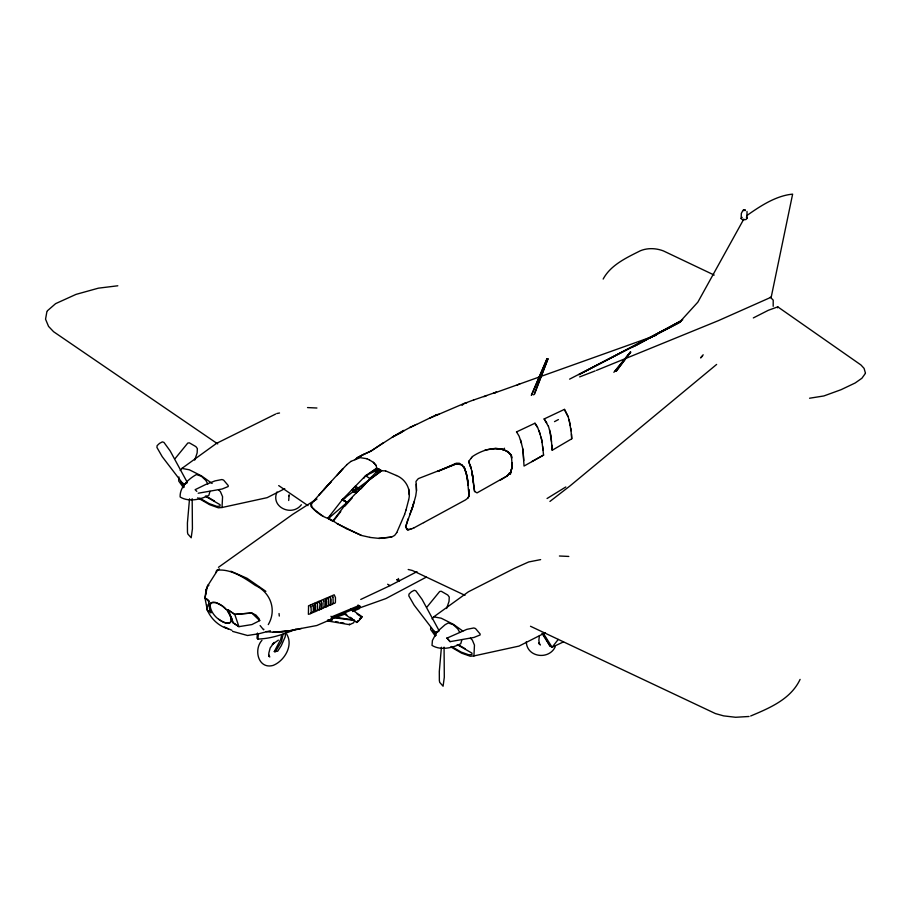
<?xml version="1.0" encoding="UTF-8"?>
<svg xmlns="http://www.w3.org/2000/svg" width="911" height="911" viewBox="0 0 911 911"><rect width="100%" height="100%" fill="white"/><g stroke="black" fill="none" stroke-linecap="round" stroke-linejoin="round"><path stroke-width="1.37" d="M215.805 602.49L211.079 602.82L210.02 604.494C210.373 613.752 219.3 622.133 228.262 623.386L230.244 622.68L231.269 621.051C230.95 611.873 222.204 603.219 213.072 602.137L211.079 602.82L210.02 605.599M310.64 606.715L310.594 604.893L312.109 604.289L313.361 606.988L313.338 611.793L312.712 612.83L310.514 612.944M312.872 605.747L312.826 603.925L314.341 603.31L315.593 606.02L315.559 610.814L314.944 611.862L312.735 611.964M317.324 603.788L317.279 601.977L318.793 601.362L320.046 604.073L319.397 609.914M319.271 603.036L319.226 601.214L320.74 600.6L321.993 603.31L321.959 608.104L321.344 609.152L319.101 609.721M323.826 601.044L323.781 599.222L325.295 598.607L326.548 601.317L326.525 606.111L325.899 607.159L323.701 607.261M328.279 599.176L328.233 597.365L329.748 596.751L331 599.461L330.978 604.255L330.351 605.303L328.154 605.405M332.731 597.229L332.697 595.418L334.2 594.803L335.464 597.514L335.43 602.308L334.804 603.355L332.606 603.458M231.292 621.006L231.292 618.523M207.355 608.776L207.309 610.097L210.931 612.739C207.776 607.842 211.375 600.212 204.986 598.026L206.102 589.497L208.437 584.885L208.847 585.466M746.997 211.409L747.054 218.355L745.972 219.528L742.681 219.961L741.133 218.515L741.338 213.402L743.057 210.168M178.932 476.943L178.727 481.031L183.475 487.658M197.721 497.793L209.781 504.762L218.355 507.803L222.022 507.507L222.569 496.711L220.439 491.655L218.549 489.788M430.709 627.679L430.618 629.455L435.367 636.083M450.82 646.912L461.672 653.187L470.247 656.227L473.925 655.931L474.46 645.136L472.342 640.08L470.44 638.212M296.041 629.125C283.913 634.181 271.171 638.725 257.915 639.044L258.394 633.874L270.351 630.765M257.471 633.088L256.993 638.258L257.915 639.044M283.253 633.817L281.431 641.572L275.395 651.718L274.291 651.593L280.713 639.351L281.419 635.912M285.621 632.177L285.189 636.812L281.305 645.626L277.661 651.24L274.291 651.593M317.199 610.017L318.702 609.903M189.522 498.841L187.415 522.994L187.472 532.183L187.803 533.96L191.196 537.775L192.415 528.801L192.175 498.727M441.414 647.265L439.307 671.418L439.364 680.608L439.706 682.385L443.088 686.199L444.306 677.226L444.067 647.152M408.584 500.037C411.442 489.947 406.135 479.482 396.479 475.531M461.137 464.678L456.16 463.904L418.331 478.617L416.691 480.53L415.985 481.52L416.486 490.494L415.758 495.812L413.025 505.924L405.554 526.729L407.115 529.598L408.39 529.462M773.188 306.312L773.211 300.129L770.285 297.191M412.729 506.812L413.195 504.045M409.996 427.475L410.747 427.043L392.425 437.052L403.687 430.391L403.55 431.404M46.928 311.471L45.55 319.192L48.556 326.4L53.601 331.718L217.729 443.919M539.369 635.832L538.868 640.387L539.54 644.339L538.845 642.904L540.36 645.056M416.304 484.333L416.486 490.494M408.606 500.025L406.033 509.955M473.936 488.239L474.585 491.496L477.022 492.885L507.097 475.918L510.707 472.183L512.221 466.193L511.948 462.777L512.346 466.534L510.502 472.627M277.001 491.963C270.282 507.188 292.01 517.038 301.359 504.74M208.847 601.875L208.972 601.192L204.986 598.026L207.389 586.24L217.923 569.705L219.46 568.954M209.986 491.348L208.858 495.333C200.386 499.615 188.679 502.257 180.127 496.985C179.683 487.032 188.372 479.027 196.4 474.551L201.422 476.271L205.84 480.439L207.856 483.992M461.877 639.773L460.75 643.758C452.289 648.04 440.571 650.682 432.019 645.409L432.406 640.501L436.893 631.927M512.233 467.013L510.581 472.615L506.641 476.282M414.403 501.312L409.768 514.829M404.609 514.396L406.067 509.932M777.493 307.793L777.789 306.859L860.941 364.969L864.083 368.374L865.45 373.157M215.896 572.62L216.67 570.286C230.642 568.373 244.148 577.79 255.319 585.409C270.499 592.389 277.012 609.823 268.278 624.593M511.208 471.773L510.319 474.415L508.623 473.435M194.715 460.101L197.14 452.949L197.357 448.576L195.876 446.606L189.386 442.86L187.791 443.053L175.151 458.54M446.606 608.525L449.032 601.374L449.248 597.001L447.768 595.031L441.277 591.285L439.683 591.478L427.043 606.965M411.203 511.265L412.74 506.801M533.459 394.827A7.277 3.963 1.9 0 0 534.484 394.224L547.944 358.775L546.976 358.9L531.318 395.237M534.472 393.381L548.001 358.832L547.238 358.763M288.787 495.914L289.186 494.844L288.685 500.492M404.643 514.373L396.775 532.536M546.976 358.854L531.5 395.34M408.014 518.974L405.748 527.082L408.026 530.043L411.818 528.699M290.404 630.48L316.777 625.527L330.659 619.571L331.855 616.793L358.809 605.599L357.772 607.967L353.901 609.903M354.254 619.97L332.822 617.032L331.65 619.696L328.541 620.084M357.989 605.029L360.232 606.419L359.15 608.764L352.489 611.532M360.232 606.419L333.21 617.578L331.957 620.323L328.723 620.767M354.447 620.881L356.736 622.452L358.114 620.653M350.633 608.81L362.066 616.679L360.688 618.478M337.457 523.7L332.925 520.887L347.193 502.303L379.056 469.211L381.663 470.771L385.569 470.885M741.133 218.515L742.203 217.353M743.82 219.073L697.849 302.156L678.911 322.938L578.804 374.672L681.314 320.968L649.076 338.38M261.958 640.342C253.372 649.577 258.28 669.483 273.061 665.44C284.278 661.044 293.593 645.683 286.806 634.341M371.927 476.567L360.938 488.9M375.309 470.645L376.664 468.277L379.101 469.222L365.584 475.713L342.331 499.695L327.926 518.165L333.244 521.297L340.76 511.538M603.162 279.062C610.712 264.919 626.62 257.688 640.353 250.764C647.721 247.758 655.977 248.111 663.367 250.901L714.201 275.065M263.883 629.273L263.564 629.808L260.113 625.55M800.097 679.39C790.759 699.249 769.647 707.995 750.687 715.989M614.879 371.335L630.537 352.25M467.776 498.123L469.245 495.948L468.653 489.241M865.291 373.533L861.92 378.236L855.19 382.973L841.024 389.714L823.863 395.955L809.56 398.232M361.2 617.84L361.667 617.111L360.152 618.387M471.26 458.142L468.618 461.365L472 471.431L474.631 491.507M616.394 371.096L630.412 351.988M396.82 532.502L394.668 535.395L391.525 537.103L378.919 538.447M471.215 458.165L472.41 456.593M616.28 370.982L630.799 352.101M207.389 586.24L208.437 584.885M344.927 506.106L352.261 497.873M333.346 521.263L328.267 518.61L330.807 515.353M558.249 639.442L552.1 647.243L549.971 646.013L541.965 633.327M630.196 352.215L613.866 372.314M555.209 646.867C548.786 660.452 526.524 657.252 526.33 641.674M703.167 354.778L700.593 357.909L702.563 355.996M180.196 470.463L181.904 468.413L216.533 443.361L275.657 414.05M432.087 618.888L433.795 616.838L468.425 591.786L514.305 568.407L528.687 561.962L540.633 559.616M336.808 475.644L342.991 468.618M360.05 619.218L360.927 618.284M502.963 450.045L504.523 448.223M313.748 501.073L311.323 503.658L311.46 506.698L314.227 509.488M339.78 472.08L346.829 464.724M363.888 478.241L365.584 475.713L376.664 468.277L381.607 470.748L342.422 499.592L347.091 502.428L342.331 499.695L344.722 498.203M360.175 619.161L358.524 620.938M318.759 495.288L342.9 468.596M323.576 489.959L331.388 481.35L311.198 503.681L311.346 506.71C315.969 512.028 321.708 516.446 328.484 518.587M359.458 619.047L362.066 616.679M356.338 492.908L360.118 488.945L355.336 486.258L351.555 490.164L356.338 492.908L355.336 486.258M346.522 496.153L342.661 500.139L342.422 499.592M462.093 405.361L463.87 403.573L466.808 402.742M183.851 484.937L187.302 482.443L170.163 450.934L163.957 442.416L162.329 441.881L159.471 443.418L157.125 445.638L156.931 447.449L162.204 456.662L183.851 484.937L187.302 482.443M435.743 633.35L439.193 630.867L422.055 599.358L415.86 590.84L414.22 590.305L411.362 591.843L409.016 594.063L408.823 595.874L414.095 605.086L435.743 633.35L437.223 631.858M47.361 310.822L55.605 303.648L76 294.39L98.377 288.172L117.815 285.781M357.795 621.678L358.661 620.744M358.034 621.359L356.736 622.452M437.929 631.016L445.16 624.673L448.292 622.976L453.314 624.695L457.732 628.863L459.748 632.416M746.758 215.611C760.286 206.045 776.115 195.637 792.627 194.145L771.207 297.18L718.301 320.683L596.454 370.401M716.627 364.434L570.092 485.848L549.925 501.437M371.267 450.945L383.292 442.78M328.267 518.61L347.125 502.439L345.303 504.603M346.749 464.701L350.849 461.467M354.926 459.668L357.078 458.017M743.535 210.669L745.3 209.758M367.224 481.475L381.607 470.748L376.345 472.593M230.597 622.122C226.885 625.128 221.988 621.393 218.742 619.275M365.823 476.259L367.987 474.654M370.162 473.06L376.664 468.277M680.733 321.617L569.603 379.135M218.446 567.325L292.636 514.396L316.629 499.08M313.623 501.039L316.869 499.091M392.47 437.109L370.845 451.116L357.511 457.561M547.055 498.511L565.811 486.975M500.093 480.279L506.71 476.271M410.018 427.532L414.79 425.209L410.371 427.259M361.986 455.227L357.01 457.982L363.398 454.452M531.796 461.604L543.548 455.079L542.603 446.265M543.662 455.044L524.03 466.056L522.96 449.112M631.79 347.512L682.726 319.772M423.661 522.641L465.43 499.957L467.81 498.135L469.211 495.482C466.99 485.028 469.586 469.586 459.383 463.266L456.274 463.221L437.644 471.454L456.138 463.927L459.281 463.858M635.434 345.736L646.594 339.712M414.152 527.765L423.672 522.607M363.33 454.418L370.492 451.321M426.28 577.141L385.9 598.573L358.911 608.172M360.745 599.449L390.102 585.614L416.999 571.664M554.514 421.634L558.409 419.572M753.329 317.928L768.315 310.298L777.789 306.859M472.365 456.616C483.103 449.191 501.437 443.577 511.333 455.238L512.267 466.557M392.425 437.052L402.047 432.167M284.756 488.706L267.162 497.657L222.022 507.507M545.45 632.644L519.054 646.081L473.925 655.931M429.81 418.138L463.87 403.573M231.804 618.501L227.83 609.698L234.776 614.401L251.778 613.001L255.934 615.062L259.179 618.831L259.703 620.619L251.914 624.57L238.921 626.654L233.022 622.725L227.83 609.698L234.776 614.401L238.921 626.654L233.022 622.725L231.963 618.956M436.938 414.562L416.623 424.435M350.769 461.433L360.152 457.652L366.78 458.7M447.016 638.11L466.922 629.319L473.834 627.964L475.508 628.533L480.12 633.976L480.086 634.967L473.982 637.449L450.08 641.651L447.016 638.11L450.08 641.651M516.457 431.951L535.008 423.205L537.57 427.282L540.155 434.228M563.522 641.879L552.1 647.243L543.377 633.407M414.812 425.266L416.6 424.367M517.254 385L519.874 383.782M411.795 528.744L414.175 527.731M278.39 640.126L272.321 644.384L274.177 642.414L270.168 647.949L268.779 653.312L269.144 656.603L268.608 655.168L269.815 656.933M473.845 399.849L463.836 403.664M436.039 414.972L436.927 414.642M370.424 451.287L371.324 450.979M493.83 393.153L496.586 392.049L473.811 399.94M493.773 393.256L655.988 335.328M579.658 376.892L595.145 370.925M483.946 396.672L486.668 395.568M334.223 616.849L343.401 613.604M334.007 617.954L345.884 613.82M327.47 620.938L349.551 624.684L353.57 622.839L354.652 620.493L333.21 617.578L330.921 616.292M494.343 448.599L501.688 449.169M266.103 631.551C277.912 633.293 289.88 631.129 301.393 628.488M485.073 450.034L493.808 448.679M493.443 448.781L494.4 448.565M276.796 413.537L279.518 413.002M287.66 630.981L273.175 632.245L278.777 631.801M436.494 414.733L439.102 414.266M327.561 620.095L330.659 619.571M258.337 633.84L247.507 635.491L232.567 631.369M198.188 493.227L222.09 489.025L228.183 486.542L228.228 485.552L223.616 480.108L221.931 479.539L215.03 480.894L205.465 484.618L195.125 489.685L196.822 491.371M351.555 490.164L360.118 488.945M378.976 538.401L391.616 537.046M407.137 529.564L410.599 529.234M234.776 614.401L251.778 613.001L259.703 620.619M224.368 626.95L231.884 630.287M281.59 631.574L289.994 630.913M749.058 716.479L735.621 717.276L723.63 715.875L715.431 713.575L530.498 626.267M307.531 407.581L316.914 408.014M559.422 556.006L568.806 556.439M501.619 449.214L502.701 449.271M369.786 537.41L379.033 538.39M495.322 448.349L500.594 449.066M335.578 621.666L338.323 622.133M341.078 622.612L343.834 623.078M181.904 468.413L189.306 469.78L201.388 475.838L212.126 483.456M433.795 616.838L441.197 618.205L453.279 624.263L462.856 631.061M743.695 209.792L745.141 210.635M369.923 537.353L361.177 535.395L337.252 523.723M408.196 569.489L412.353 570.48L464.997 595.338M230.847 571.208L247.063 578.291L265.864 591.341M385.524 470.862L396.513 475.542M225.404 627.793L228.376 629.068M505.389 450.501C508.463 451.754 512.062 454.418 511.663 458.165L511.356 455.306M506.55 451.002L508.418 452.391M346.157 528.551L361.325 535.338M461.103 464.701L462.093 465.088M502.633 449.317L505.457 450.467M328.37 518.575L333.449 521.274M396.809 579.863L399.405 581.002L398.221 578.462M366.712 458.677L369.524 460.009M225.564 627.998C217.467 624.787 210.885 618.296 207.389 610.324M327.949 518.2L332.925 520.887M337.355 523.688L346.26 528.551M387.63 584.247L390.102 585.614M365.584 475.713L370.572 478.935L370.333 478.389M347.091 502.428L342.331 499.695L347.125 502.439M396.945 579.601L399.405 581.002M206.034 496.119L214.495 501.016M183.213 483.422L180.754 482.01L184.352 487.021M205.339 496.199L220.086 504.717L220.018 506.129L216.92 506.379L209.291 503.669L199.611 498.078M457.926 644.544L465.179 648.734M436.335 632.564L432.645 630.435L436.244 635.445M457.231 644.624L471.978 653.141L471.909 654.553L468.812 654.804L461.182 652.094L451.503 646.503M216.249 602.672L222.375 606.043L225.689 609.06M369.467 459.975L373.442 462.378L376.095 465.419L376.721 468.3M209.04 600.998L204.986 598.026L207.309 610.097L206.991 604.608M323.041 516.252L314.101 509.465M278.686 485.586L307.986 505.628M357.089 613.968L360.517 616.326M344.563 613.365L346.84 614.936M350.279 617.305L352.568 618.876M343.014 613.012L352.17 619.309M352.944 608.947L355.131 610.609M746.394 217.239L747.054 218.355M462.071 465.111L464.098 467.252M509.169 453.12L511.242 455.193M373.373 462.355L376.038 465.396M544.197 418.923L548.331 426.291M546.794 422.932L544.083 418.992L564.49 409.346L568.191 416.6L570.343 425.642M534.905 423.273L537.467 427.339M228.16 612.01L230.255 615.483M564.365 409.426L568.054 416.669M516.548 431.894L519.088 436.118L521.513 443.327M543.115 633.805L549.971 646.013M227.83 609.698L228.171 610.484M468.653 461.342L471.226 468.413L469.985 464.599M209.621 608.502L210.099 610.199M539.084 430.709L541.681 439.899L543.058 450.011M349.334 624.012L349.551 624.684M548.445 426.223L550.996 435.526L552.168 450.285L571.823 438.749L571.527 434.114M520.5 439.694L522.868 449.157L523.779 460.522M468.072 485.051C469.769 482.671 459.93 453.906 466.409 474.221M210.475 611.11L210.931 612.739M549.584 429.81L551.474 441.596M209.131 606.305L208.744 603.481M541.088 437.052L542.239 442.541M569.204 419.994L570.981 430.778M466.489 474.494L468.106 485.051M471.921 471.283L473.356 482.033M468.687 489.253L469.188 495.026M473.845 486.417L473.971 488.239M570.833 428.216L571.687 438.806M473.857 486.873L471.955 471.272L473.39 482.033M279.039 613.524L279.29 616.064M408.652 488.979L409.21 494.844M206.102 589.497L206.341 593.619M552.02 445.217L552.282 450.25M311.448 503.681L311.596 506.721M308.556 606.715L308.385 614.321L310.628 613.752L311.243 612.704L311.038 606.817L310.025 605.2L308.51 605.815L308.556 606.715M314.955 603.913L314.785 611.52L317.028 610.951L317.654 609.903L317.438 604.016L316.424 602.399L314.91 603.014L314.955 603.913M321.458 601.158L321.287 608.764L323.53 608.195L324.157 607.147L323.94 601.26L322.927 599.643L321.412 600.258L321.458 601.158M325.91 599.21L325.739 606.817L327.983 606.248L328.609 605.2L328.393 599.313L327.379 597.696L325.876 598.311L325.91 599.21M330.511 597.297L330.329 604.904L332.583 604.323L333.198 603.287L332.993 597.388L331.98 595.783L330.465 596.386L330.511 597.297M353.263 491.712C354.06 493.398 356.417 488.581 353.263 491.712"/></g></svg>
